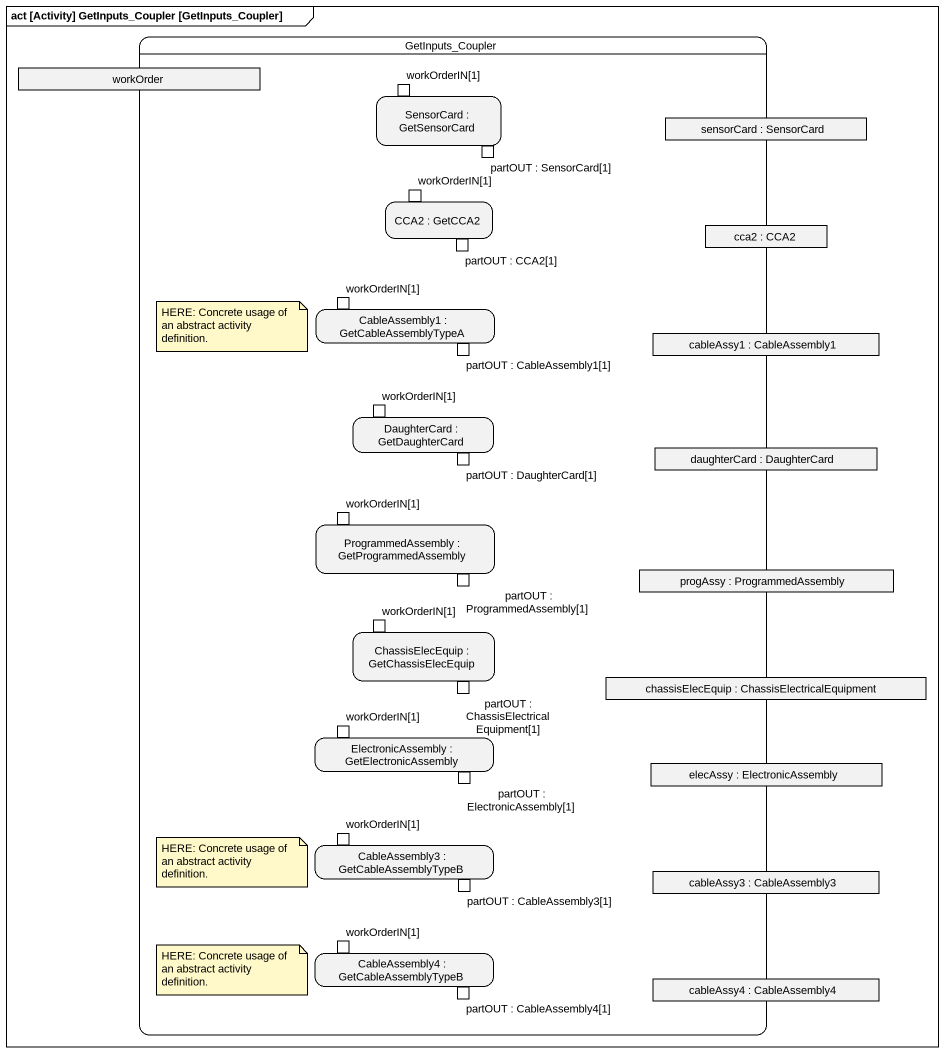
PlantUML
@startuml
mainframe act [Activity] GetInputs_Coupler [GetInputs_Coupler]
hide empty description
state GetInputs_Coupler {
  state workOrder <<object>>
  state "SensorCard : GetSensorCard" as SensorCard {
    state "workOrderIN[1]" as workOrderIN_1 <<inputPin>>
    state "partOUT : SensorCard[1]" as partOUT_SensorCard_1 <<outputPin>>
  }
  state "sensorCard : SensorCard" as sensorCard <<object>>
  state "CCA2 : GetCCA2" as CCA2 {
    state "workOrderIN[1]" as workOrderIN_1_2 <<inputPin>>
    state "partOUT : CCA2[1]" as partOUT_CCA2_1 <<outputPin>>
  }
  state "cca2 : CCA2" as cca2 <<object>>
  state "CableAssembly1 : GetCableAssemblyTypeA" as CableAssembly1 {
    state "workOrderIN[1]" as workOrderIN_1_3 <<inputPin>>
    state "partOUT : CableAssembly1[1]" as partOUT_CableAssembly1_1 <<outputPin>>
  }
  state "cableAssy1 : CableAssembly1" as cableAssy1 <<object>>
  state "DaughterCard : GetDaughterCard" as DaughterCard {
    state "workOrderIN[1]" as workOrderIN_1_4 <<inputPin>>
    state "partOUT : DaughterCard[1]" as partOUT_DaughterCard_1 <<outputPin>>
  }
  state "daughterCard : DaughterCard" as daughterCard <<object>>
  state "ProgrammedAssembly : GetProgrammedAssembly" as ProgrammedAssembly {
    state "workOrderIN[1]" as workOrderIN_1_5 <<inputPin>>
    state "partOUT : ProgrammedAssembly[1]" as partOUT_ProgrammedAssembly_1 <<outputPin>>
  }
  state "progAssy : ProgrammedAssembly" as progAssy <<object>>
  state "ChassisElecEquip : GetChassisElecEquip" as ChassisElecEquip {
    state "workOrderIN[1]" as workOrderIN_1_6 <<inputPin>>
    state "partOUT : ChassisElectricalEquipment[1]" as partOUT_ChassisElectricalEqu <<outputPin>>
  }
  state "chassisElecEquip : ChassisElectricalEquipment" as chassisElecEquip <<object>>
  state "ElectronicAssembly : GetElectronicAssembly" as ElectronicAssembly {
    state "workOrderIN[1]" as workOrderIN_1_7 <<inputPin>>
    state "partOUT : ElectronicAssembly[1]" as partOUT_ElectronicAssembly_1 <<outputPin>>
  }
  state "elecAssy : ElectronicAssembly" as elecAssy <<object>>
  state "CableAssembly3 : GetCableAssemblyTypeB" as CableAssembly3 {
    state "workOrderIN[1]" as workOrderIN_1_8 <<inputPin>>
    state "partOUT : CableAssembly3[1]" as partOUT_CableAssembly3_1 <<outputPin>>
  }
  state "cableAssy3 : CableAssembly3" as cableAssy3 <<object>>
  state "CableAssembly4 : GetCableAssemblyTypeB" as CableAssembly4 {
    state "workOrderIN[1]" as workOrderIN_1_9 <<inputPin>>
    state "partOUT : CableAssembly4[1]" as partOUT_CableAssembly4_1 <<outputPin>>
  }
  state "cableAssy4 : CableAssembly4" as cableAssy4 <<object>>
}
note as N1
  HERE: Concrete usage of an abstract activity definition.
end note
note as N2
  HERE: Concrete usage of an abstract activity definition.
end note
note as N3
  HERE: Concrete usage of an abstract activity definition.
end note
@enduml
